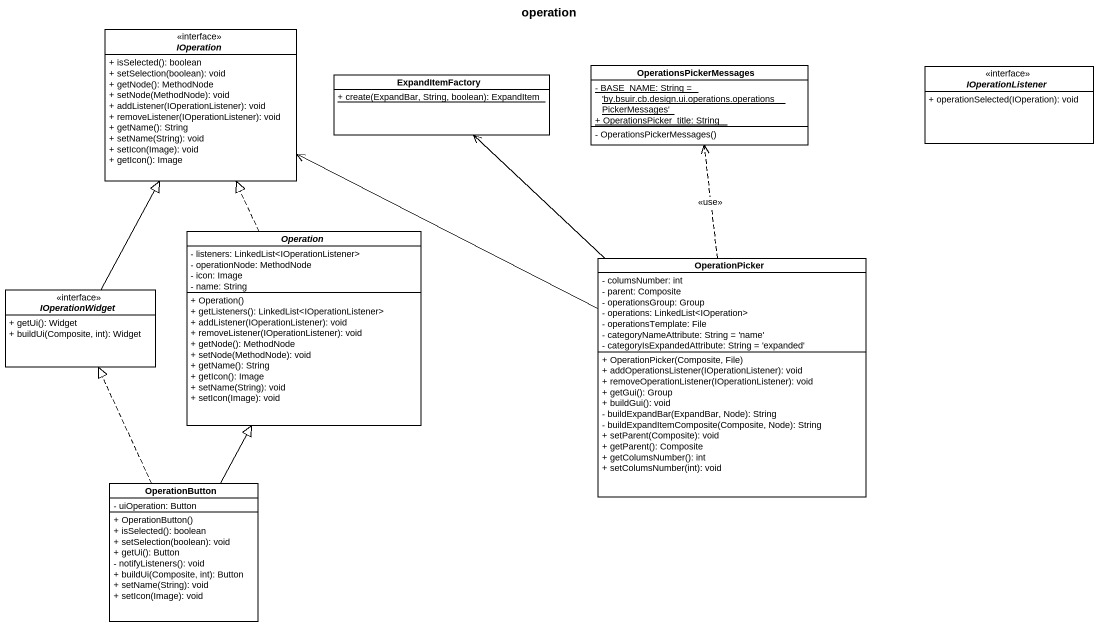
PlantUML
@startuml
title operation
hide circle
hide empty members
skinparam classAttributeIconSize 0
interface IOperation <<interface>> {
  + isSelected(): boolean
  + setSelection(boolean): void
  + getNode(): MethodNode
  + setNode(MethodNode): void
  + addListener(IOperationListener): void
  + removeListener(IOperationListener): void
  + getName(): String
  + setName(String): void
  + setIcon(Image): void
  + getIcon(): Image
}
class ExpandItemFactory {
  {static} + create(ExpandBar, String, boolean): ExpandItem
}
class OperationsPickerMessages {
  {static} - BASE_NAME: String = 'by.bsuir.cb.design.ui.operations.operationsPickerMessages'
  {static} + OperationsPicker_title: String
  - OperationsPickerMessages()
}
interface IOperationListener <<interface>> {
  + operationSelected(IOperation): void
}
abstract class Operation {
  - listeners: LinkedList<IOperationListener>
  - operationNode: MethodNode
  - icon: Image
  - name: String
  + Operation()
  + getListeners(): LinkedList<IOperationListener>
  + addListener(IOperationListener): void
  + removeListener(IOperationListener): void
  + getNode(): MethodNode
  + setNode(MethodNode): void
  + getName(): String
  + getIcon(): Image
  + setName(String): void
  + setIcon(Image): void
}
interface IOperationWidget <<interface>> {
  + getUi(): Widget
  + buildUi(Composite, int): Widget
}
class OperationPicker {
  - columsNumber: int
  - parent: Composite
  - operationsGroup: Group
  - operations: LinkedList<IOperation>
  - operationsTemplate: File
  - categoryNameAttribute: String = 'name'
  - categoryIsExpandedAttribute: String = 'expanded'
  + OperationPicker(Composite, File)
  + addOperationsListener(IOperationListener): void
  + removeOperationListener(IOperationListener): void
  + getGui(): Group
  + buildGui(): void
  - buildExpandBar(ExpandBar, Node): String
  - buildExpandItemComposite(Composite, Node): String
  + setParent(Composite): void
  + getParent(): Composite
  + getColumsNumber(): int
  + setColumsNumber(int): void
}
class OperationButton {
  - uiOperation: Button
  + OperationButton()
  + isSelected(): boolean
  + setSelection(boolean): void
  + getUi(): Button
  - notifyListeners(): void
  + buildUi(Composite, int): Button
  + setName(String): void
  + setIcon(Image): void
}
Operation .up.|> IOperation
IOperationWidget -up-|> IOperation
OperationPicker -left-> IOperation
OperationPicker -up-> ExpandItemFactory
OperationPicker .up.> OperationsPickerMessages : <<use>>
OperationButton -up-|> Operation
OperationButton .up.|> IOperationWidget
@enduml
